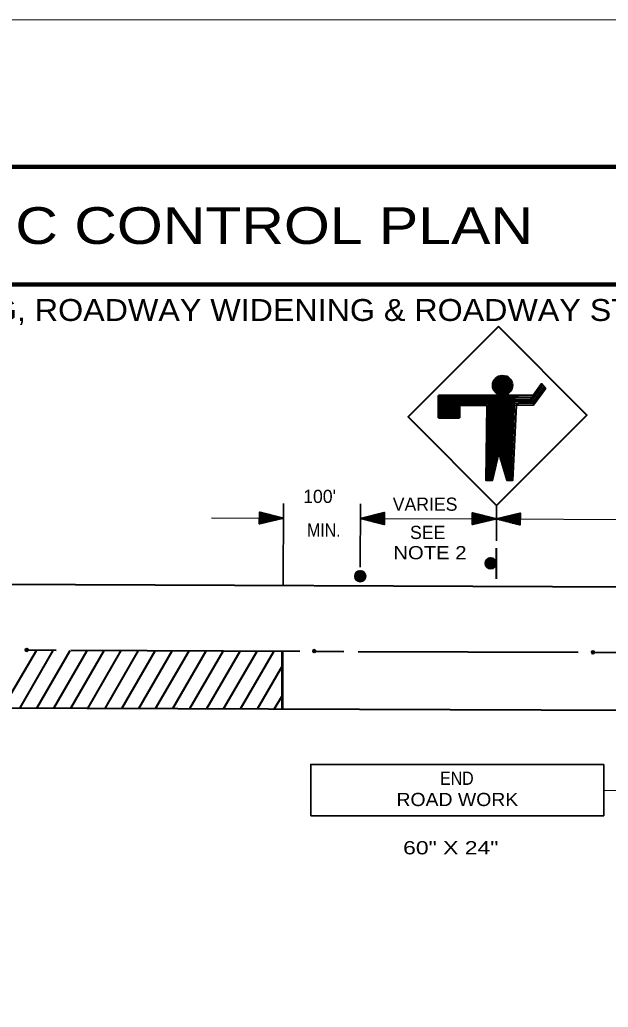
# Model space of a CAD drawing. Extents: x 1.859 to 2.776, y -0.604 to 0.105.
# Drawn here: x 2.2611 to 2.4693, y -0.2446 to 0.1048 of the extents above; entities that cross this region are included whole.
import ezdxf
from ezdxf.enums import TextEntityAlignment as Align

# ---------------------------------------------------------------- set-up
doc = ezdxf.new("R2010")
doc.units = 0
doc.header["$LTSCALE"] = 0.0021
doc.header["$PDMODE"] = 32
doc.header["$PDSIZE"] = 0.00105
for name, color, linetype, lineweight in [('1', 7, 'Continuous', 35), ('10', 7, 'Continuous', 35), ('2', 7, 'Continuous', 13), ('9', 7, 'Continuous', 25)]:
    doc.layers.add(name, color=color, linetype=linetype, lineweight=lineweight)

msp = doc.modelspace()

# ---------------------------------------------------------------- linework, layer by layer
at = {"layer": '1', "lineweight": 40}
for p, q in [((2.432, -0.02125), (2.428417, -0.024833)), ((2.43175, -0.021083), (2.4285, -0.02425)), ((2.432417, -0.02125), (2.4285, -0.025)), ((2.431167, -0.02125), (2.4285, -0.023833)), ((2.43275, -0.021333), (2.4285, -0.025583)), ((2.430667, -0.021333), (2.428583, -0.0235)), ((2.433, -0.021417), (2.428583, -0.025833)), ((2.433583, -0.021417), (2.428833, -0.026)), ((2.433833, -0.021667), (2.429, -0.026583)), ((2.434, -0.021833), (2.429167, -0.02675)), ((2.4345, -0.022), (2.4295, -0.026917)), ((2.434667, -0.022333), (2.429667, -0.02725)), ((2.43475, -0.022667), (2.43, -0.027417)), ((2.434917, -0.022917), (2.43025, -0.027667)), ((2.435, -0.023333), (2.430583, -0.02775)), ((2.435167, -0.023583), (2.430833, -0.028)), ((2.435167, -0.023917), (2.431167, -0.028083)), ((2.4355, -0.02425), (2.431583, -0.028083)), ((2.4355, -0.024667), (2.431917, -0.028083)), ((2.4355, -0.025), (2.432417, -0.028083)), ((2.435083, -0.02575), (2.433, -0.027833)), ((2.441333, -0.03025), (2.445583, -0.0245)), ((2.441833, -0.030667), (2.446083, -0.024917)), ((2.442417, -0.031), (2.446667, -0.02525)), ((2.416667, -0.028167), (2.416667, -0.036083)), ((2.416667, -0.02825), (2.432417, -0.02825)), ((2.416667, -0.028917), (2.432417, -0.028917)), ((2.416667, -0.029583), (2.432333, -0.029583)), ((2.416667, -0.030167), (2.432333, -0.030167)), ((2.416667, -0.030833), (2.43225, -0.030833)), ((2.427, -0.028083), (2.42675, -0.058083)), ((2.427667, -0.028083), (2.427417, -0.058083)), ((2.42825, -0.028083), (2.428, -0.058083)), ((2.428917, -0.028083), (2.428667, -0.056917)), ((2.429583, -0.028083), (2.429333, -0.053917)), ((2.43025, -0.028083), (2.430083, -0.050833)), ((2.430917, -0.028083), (2.43075, -0.049167)), ((2.430833, -0.049333), (2.431833, -0.028083)), ((2.4315, -0.028083), (2.431333, -0.051)), ((2.431333, -0.051), (2.432417, -0.028083)), ((2.431917, -0.052917), (2.433083, -0.028083)), ((2.43225, -0.030917), (2.442917, -0.03075)), ((2.432333, -0.029), (2.442917, -0.028833)), ((2.432333, -0.029667), (2.442917, -0.0295)), ((2.432333, -0.03025), (2.442917, -0.030083)), ((2.432417, -0.028333), (2.442833, -0.028167)), ((2.4325, -0.05475), (2.43375, -0.028083)), ((2.433083, -0.056667), (2.434417, -0.028083)), ((2.433667, -0.058), (2.435083, -0.028083)), ((2.43425, -0.058), (2.435667, -0.028083)), ((2.434917, -0.058083), (2.436333, -0.028083)), ((2.40925, -0.036083), (2.416667, -0.036083)), ((2.42975, -0.093), (2.42975, -0.082167)), ((1.929583, -0.093667), (2.726667, -0.09675)), ((2.255083, -0.138667), (2.267, -0.118333)), ((2.26125, -0.138667), (2.273, -0.118333)), ((2.263583, -0.118167), (2.274, -0.11825)), ((2.267167, -0.13875), (2.279, -0.118333)), ((2.273167, -0.13875), (2.285, -0.118417)), ((2.279167, -0.11825), (2.360167, -0.118583)), ((2.279167, -0.13875), (2.291, -0.118417)), ((2.285167, -0.138833), (2.297, -0.118417)), ((2.291333, -0.138833), (2.303083, -0.118417)), ((2.29725, -0.138833), (2.309083, -0.1185)), ((2.30325, -0.138833), (2.315083, -0.1185)), ((2.309167, -0.138917), (2.321083, -0.1185)), ((2.31525, -0.138917), (2.327083, -0.1185)), ((2.32125, -0.138917), (2.333083, -0.118583)), ((2.327333, -0.138917), (2.339083, -0.118583)), ((2.33325, -0.139), (2.345083, -0.118583)), ((2.33925, -0.139), (2.351083, -0.118667)), ((2.353917, -0.139083), (2.354, -0.118667)), ((2.354167, -0.139083), (2.35425, -0.118667)), ((2.365333, -0.118583), (2.37575, -0.118667)), ((2.380917, -0.118667), (2.45875, -0.119)), ((2.463917, -0.119), (2.474333, -0.119083)), ((2.34525, -0.139), (2.35425, -0.1235)), ((2.351167, -0.139083), (2.354167, -0.134)), ((1.929417, -0.137417), (2.7265, -0.1405))]:
    msp.add_line(p, q, dxfattribs=at)
at = {"layer": '1', "lineweight": 53}
for p, q in [((2.40925, -0.028167), (2.40925, -0.036083)), ((2.409917, -0.028167), (2.409917, -0.036083)), ((2.410583, -0.028167), (2.410583, -0.036083)), ((2.411167, -0.028167), (2.411167, -0.036083)), ((2.411833, -0.028167), (2.411833, -0.036083)), ((2.4125, -0.028167), (2.4125, -0.036083)), ((2.413167, -0.028167), (2.413167, -0.036083)), ((2.413833, -0.028167), (2.413833, -0.036083)), ((2.4145, -0.028167), (2.4145, -0.036083)), ((2.415083, -0.028167), (2.415083, -0.036083)), ((2.41575, -0.028167), (2.41575, -0.036083)), ((2.416417, -0.028167), (2.416417, -0.036083))]:
    msp.add_line(p, q, dxfattribs=at)
at = {"layer": '1'}
for p, q in [((2.354333, -0.095333), (2.354417, -0.066333)), ((2.381583, -0.088917), (2.381667, -0.0665)), ((2.42975, -0.079583), (2.42975, -0.067)), ((2.425833, -0.087417), (2.42775, -0.0855)), ((2.425833, -0.087167), (2.4275, -0.0855)), ((2.425833, -0.087583), (2.427917, -0.0855)), ((2.425833, -0.087833), (2.428167, -0.0855)), ((2.425833, -0.088083), (2.428333, -0.085583)), ((2.425917, -0.086833), (2.427083, -0.085583)), ((2.426, -0.088167), (2.4285, -0.085667)), ((2.426083, -0.088333), (2.428667, -0.08575)), ((2.426167, -0.088583), (2.428833, -0.085833)), ((2.42625, -0.08875), (2.429, -0.086)), ((2.426333, -0.088833), (2.429083, -0.086083)), ((2.426583, -0.089), (2.429333, -0.08625)), ((2.426667, -0.089083), (2.429417, -0.086333)), ((2.426833, -0.08925), (2.4295, -0.086583)), ((2.427083, -0.08925), (2.429583, -0.08675)), ((2.427333, -0.089333), (2.429667, -0.086917)), ((2.4275, -0.089333), (2.429667, -0.087167)), ((2.427667, -0.089333), (2.42975, -0.087333)), ((2.379667, -0.092), (2.381583, -0.090083)), ((2.379667, -0.09175), (2.381333, -0.090083)), ((2.379667, -0.092167), (2.38175, -0.090083)), ((2.379667, -0.092417), (2.382, -0.090083)), ((2.379667, -0.092667), (2.382167, -0.090167)), ((2.37975, -0.091417), (2.380917, -0.090167)), ((2.379833, -0.09275), (2.382333, -0.09025)), ((2.379917, -0.092917), (2.3825, -0.090333)), ((2.38, -0.093167), (2.382667, -0.090417)), ((2.380083, -0.093333), (2.382833, -0.090583)), ((2.380167, -0.093417), (2.382917, -0.090667)), ((2.380417, -0.093583), (2.383167, -0.090833)), ((2.427833, -0.089417), (2.429667, -0.087583)), ((2.428167, -0.089333), (2.429667, -0.087833)), ((2.428417, -0.089333), (2.429583, -0.088083)), ((2.3805, -0.093667), (2.38325, -0.090917)), ((2.380667, -0.093833), (2.383333, -0.091167)), ((2.380917, -0.093833), (2.383417, -0.091333)), ((2.381167, -0.093917), (2.3835, -0.0915)), ((2.381333, -0.093917), (2.3835, -0.09175)), ((2.3815, -0.093917), (2.383583, -0.091917)), ((2.381667, -0.094), (2.3835, -0.092167)), ((2.382, -0.093917), (2.3835, -0.092417)), ((2.38225, -0.093917), (2.383417, -0.092667)), ((2.467833, -0.176917), (2.467833, -0.158667)), ((2.364083, -0.176917), (2.467833, -0.176917))]:
    msp.add_line(p, q, dxfattribs=at)
at = {"layer": '1', "lineweight": 25}
for p, q in [((2.328917, -0.071417), (2.354417, -0.0715)), ((2.381667, -0.071667), (2.42975, -0.07175)), ((2.42975, -0.071833), (2.549083, -0.07225)), ((2.467833, -0.167833), (2.515917, -0.167917))]:
    msp.add_line(p, q, dxfattribs=at)
at = {"layer": '1', "lineweight": 100}
for points in [[(2.734083, 0.052833), (1.90075, 0.052833), (1.90075, -0.561833)], [(2.734083, 0.011167), (2.692417, 0.011167), (1.942417, 0.011167)]]:
    msp.add_lwpolyline(points, dxfattribs=at)
at = {"layer": '1', "lineweight": 40}
msp.add_lwpolyline([(2.4305, -0.00375), (2.3985, -0.035667), (2.42975, -0.067), (2.46175, -0.035083)], close=True, dxfattribs=at)
msp.add_lwpolyline([(2.416667, -0.0315), (2.426333, -0.0315), (2.426083, -0.058083), (2.428417, -0.058083), (2.430583, -0.048583), (2.4335, -0.058083), (2.435583, -0.058083), (2.436833, -0.0315), (2.442917, -0.031417), (2.447167, -0.025667), (2.44575, -0.024), (2.442833, -0.028167), (2.431917, -0.028083), (2.416667, -0.028167), (2.40925, -0.028167)], dxfattribs=at)
at = {"layer": '1'}
msp.add_lwpolyline([(2.364083, -0.176917), (2.364083, -0.158667), (2.467833, -0.158667)], dxfattribs=at)
at = {"layer": '1', "lineweight": 40}
msp.add_circle((2.431949, -0.024527), 0.003472, dxfattribs=at)
at = {"layer": '1'}
for centre in [(2.42775, -0.0875), (2.381583, -0.092083)]:
    msp.add_circle(centre, 0.001956, dxfattribs=at)
for p in [(2.263583, -0.118167), (2.365333, -0.118583), (2.463917, -0.119)]:
    msp.add_point(p, dxfattribs=at)
at = {"layer": '10'}
for p, q in [((2.346, -0.07025), (2.350333, -0.0705)), ((2.350667, -0.071083), (2.346, -0.070917)), ((2.350667, -0.07125), (2.346, -0.071083)), ((2.346, -0.07125), (2.350667, -0.071417)), ((2.350583, -0.071583), (2.346, -0.071417)), ((2.346, -0.0715), (2.354417, -0.0715)), ((2.390083, -0.071667), (2.381667, -0.071667)), ((2.390083, -0.071917), (2.385417, -0.07175)), ((2.385417, -0.071917), (2.390083, -0.072083)), ((2.385417, -0.072083), (2.390083, -0.07225)), ((2.3855, -0.071583), (2.390083, -0.07175)), ((2.390083, -0.072833), (2.38575, -0.072667)), ((2.421333, -0.070583), (2.425667, -0.07075)), ((2.426, -0.071333), (2.421333, -0.071167)), ((2.426, -0.0715), (2.421333, -0.071333)), ((2.421333, -0.0715), (2.426, -0.071667)), ((2.425917, -0.071833), (2.421333, -0.071667)), ((2.421333, -0.07175), (2.42975, -0.07175)), ((2.438167, -0.071833), (2.42975, -0.071833)), ((2.438167, -0.072083), (2.4335, -0.071917)), ((2.4335, -0.072083), (2.438167, -0.07225)), ((2.4335, -0.07225), (2.438167, -0.072417)), ((2.433583, -0.07175), (2.438167, -0.071917)), ((2.438167, -0.073083), (2.433833, -0.072833))]:
    msp.add_line(p, q, dxfattribs=at)
for points in [[(2.346, -0.073583), (2.346083, -0.069417), (2.354417, -0.0715)], [(2.390083, -0.069583), (2.390083, -0.07375), (2.381667, -0.071667)], [(2.390083, -0.069583), (2.381667, -0.071667), (2.390083, -0.069583)], [(2.421333, -0.073833), (2.421333, -0.069667), (2.42975, -0.07175)], [(2.438167, -0.06975), (2.438083, -0.073917), (2.42975, -0.071833)], [(2.438167, -0.06975), (2.42975, -0.071833), (2.438167, -0.06975)], [(2.346, -0.073583), (2.354417, -0.0715), (2.346, -0.073583)], [(2.421333, -0.073833), (2.42975, -0.07175), (2.421333, -0.073833)]]:
    msp.add_lwpolyline(points, dxfattribs=at)
for points in [[(2.354417, -0.0715), (2.346, -0.073583), (2.346083, -0.069417), (2.346, -0.073583)], [(2.381667, -0.071667), (2.390083, -0.069583), (2.390083, -0.07375), (2.390083, -0.069583)], [(2.42975, -0.07175), (2.421333, -0.073833), (2.421333, -0.069667), (2.421333, -0.073833)], [(2.42975, -0.071833), (2.438167, -0.06975), (2.438083, -0.073917), (2.438167, -0.06975)]]:
    msp.add_lwpolyline(points, close=True, dxfattribs=at)
at = {"layer": '2'}
msp.add_line((2.77575, 0.104833), (1.859083, 0.104833), dxfattribs=at)
at = {"layer": '9'}
for p, q in [((2.346583, -0.0695), (2.346083, -0.0695)), ((2.347333, -0.06975), (2.346083, -0.069667)), ((2.348083, -0.069917), (2.346083, -0.069833)), ((2.389, -0.069833), (2.390083, -0.069917)), ((2.389583, -0.069667), (2.390083, -0.06975)), ((2.421917, -0.06975), (2.421333, -0.06975)), ((2.348833, -0.070083), (2.346, -0.07)), ((2.349583, -0.07025), (2.346, -0.070083)), ((2.350667, -0.070667), (2.346, -0.070417)), ((2.350667, -0.070833), (2.346, -0.070583)), ((2.350667, -0.071), (2.346, -0.07075)), ((2.350583, -0.07175), (2.346, -0.0715)), ((2.350583, -0.071917), (2.346, -0.071667)), ((2.350583, -0.072083), (2.346, -0.071833)), ((2.350583, -0.07225), (2.346, -0.072)), ((2.350583, -0.072333), (2.346, -0.072167)), ((2.35025, -0.0725), (2.346, -0.072333)), ((2.34975, -0.072667), (2.346, -0.0725)), ((2.349167, -0.07275), (2.346, -0.072667)), ((2.348667, -0.072917), (2.346, -0.072833)), ((2.348083, -0.073083), (2.346, -0.072917)), ((2.347583, -0.073167), (2.346, -0.073083)), ((2.347, -0.073333), (2.346, -0.07325)), ((2.3535, -0.07175), (2.350583, -0.071583)), ((2.353, -0.071833), (2.350583, -0.07175)), ((2.352417, -0.072), (2.350583, -0.071917)), ((2.351917, -0.072083), (2.350583, -0.072083)), ((2.351333, -0.07225), (2.350583, -0.07225)), ((2.350833, -0.072417), (2.350583, -0.072333)), ((2.351083, -0.070667), (2.350667, -0.070667)), ((2.351833, -0.070833), (2.350667, -0.070833)), ((2.352667, -0.071083), (2.350667, -0.071)), ((2.353417, -0.07125), (2.350667, -0.071083)), ((2.354167, -0.071417), (2.350667, -0.07125)), ((2.354083, -0.071583), (2.350667, -0.071417)), ((2.381917, -0.07175), (2.385417, -0.071917)), ((2.382, -0.071583), (2.385417, -0.07175)), ((2.382583, -0.071417), (2.3855, -0.071583)), ((2.382667, -0.071917), (2.385417, -0.072083)), ((2.383083, -0.071333), (2.3855, -0.071417)), ((2.383417, -0.072083), (2.385417, -0.072167)), ((2.383667, -0.071167), (2.3855, -0.07125)), ((2.384167, -0.071083), (2.3855, -0.071083)), ((2.38425, -0.072333), (2.385417, -0.072333)), ((2.38475, -0.070917), (2.3855, -0.070917)), ((2.385, -0.0725), (2.385417, -0.0725)), ((2.38525, -0.07075), (2.3855, -0.07075)), ((2.385417, -0.072167), (2.390083, -0.072417)), ((2.385417, -0.072333), (2.390083, -0.072583)), ((2.385417, -0.0725), (2.390083, -0.07275)), ((2.3855, -0.07075), (2.390083, -0.071)), ((2.3855, -0.070917), (2.390083, -0.071167)), ((2.3855, -0.071083), (2.390083, -0.071333)), ((2.3855, -0.07125), (2.390083, -0.071417)), ((2.3855, -0.071417), (2.390083, -0.071583)), ((2.385833, -0.070667), (2.390083, -0.070833)), ((2.386333, -0.0705), (2.390083, -0.070667)), ((2.3865, -0.072917), (2.390083, -0.073)), ((2.386917, -0.070417), (2.390083, -0.0705)), ((2.38725, -0.073083), (2.390083, -0.073167)), ((2.387417, -0.07025), (2.390083, -0.070333)), ((2.388, -0.070083), (2.390083, -0.070167)), ((2.388, -0.07325), (2.390083, -0.073333)), ((2.3885, -0.07), (2.390083, -0.070083)), ((2.422667, -0.07), (2.421333, -0.069917)), ((2.423417, -0.070167), (2.421333, -0.070083)), ((2.424167, -0.070333), (2.421333, -0.07025)), ((2.424917, -0.0705), (2.421333, -0.070417)), ((2.426, -0.070917), (2.421333, -0.070667)), ((2.426, -0.071083), (2.421333, -0.070833)), ((2.426, -0.07125), (2.421333, -0.071)), ((2.425917, -0.072), (2.421333, -0.071833)), ((2.425917, -0.072167), (2.421333, -0.072)), ((2.425917, -0.072333), (2.421333, -0.072083)), ((2.425917, -0.0725), (2.421333, -0.07225)), ((2.425917, -0.072667), (2.421333, -0.072417)), ((2.425583, -0.07275), (2.421333, -0.072583)), ((2.425083, -0.072917), (2.421333, -0.07275)), ((2.4245, -0.073), (2.421333, -0.072917)), ((2.424, -0.073167), (2.421333, -0.073083)), ((2.423417, -0.073333), (2.421333, -0.07325)), ((2.422917, -0.073417), (2.421333, -0.073333)), ((2.428833, -0.072), (2.425917, -0.071833)), ((2.428333, -0.072083), (2.425917, -0.072)), ((2.42775, -0.07225), (2.425917, -0.072167)), ((2.42725, -0.072333), (2.425917, -0.072333)), ((2.426667, -0.0725), (2.425917, -0.0725)), ((2.426167, -0.072667), (2.425917, -0.072667)), ((2.426417, -0.070917), (2.426, -0.070917)), ((2.427167, -0.071083), (2.426, -0.071083)), ((2.428, -0.071333), (2.426, -0.07125)), ((2.42875, -0.0715), (2.426, -0.071333)), ((2.4295, -0.071667), (2.426, -0.0715)), ((2.429417, -0.071833), (2.426, -0.071667)), ((2.43, -0.071917), (2.4335, -0.072083)), ((2.430083, -0.07175), (2.4335, -0.071917)), ((2.430667, -0.071583), (2.433583, -0.07175)), ((2.43075, -0.072083), (2.4335, -0.07225)), ((2.431167, -0.0715), (2.433583, -0.071583)), ((2.4315, -0.07225), (2.4335, -0.072333)), ((2.43175, -0.071333), (2.433583, -0.071417)), ((2.43225, -0.07125), (2.433583, -0.07125)), ((2.432333, -0.0725), (2.4335, -0.0725)), ((2.432833, -0.071083), (2.433583, -0.071083)), ((2.433083, -0.072667), (2.4335, -0.072667)), ((2.433333, -0.070917), (2.433583, -0.071)), ((2.4335, -0.072333), (2.438167, -0.072583)), ((2.4335, -0.0725), (2.438167, -0.07275)), ((2.4335, -0.072667), (2.438167, -0.072917)), ((2.433583, -0.071), (2.438167, -0.071167)), ((2.433583, -0.071083), (2.438167, -0.071333)), ((2.433583, -0.07125), (2.438167, -0.0715)), ((2.433583, -0.071417), (2.438167, -0.071667)), ((2.433583, -0.071583), (2.438167, -0.071833)), ((2.433917, -0.070833), (2.438167, -0.071)), ((2.434417, -0.070667), (2.438167, -0.070833)), ((2.434583, -0.073083), (2.438167, -0.07325)), ((2.435, -0.070583), (2.438167, -0.070667)), ((2.435333, -0.07325), (2.438167, -0.073333)), ((2.4355, -0.070417), (2.438167, -0.0705)), ((2.436083, -0.07025), (2.438167, -0.070417)), ((2.436583, -0.070167), (2.438167, -0.07025)), ((2.437167, -0.07), (2.438167, -0.070083)), ((2.437667, -0.069917), (2.438167, -0.069917)), ((2.3465, -0.073417), (2.346, -0.073417)), ((2.38875, -0.073417), (2.390083, -0.0735)), ((2.3895, -0.073667), (2.390083, -0.073667)), ((2.422417, -0.073583), (2.421333, -0.0735)), ((2.421833, -0.07375), (2.421333, -0.073667)), ((2.436083, -0.073417), (2.438083, -0.0735)), ((2.436833, -0.073667), (2.438083, -0.073667)), ((2.437583, -0.073833), (2.438083, -0.073833))]:
    msp.add_line(p, q, dxfattribs=at)
at = {"layer": '9', "lineweight": 40}
for points in [[(2.354417, -0.0715), (2.346, -0.073583), (2.346083, -0.069417)], [(2.381667, -0.071667), (2.390083, -0.069583), (2.390083, -0.07375)], [(2.42975, -0.07175), (2.421333, -0.073833), (2.421333, -0.069667)], [(2.42975, -0.071833), (2.438167, -0.06975), (2.438083, -0.073917)]]:
    msp.add_lwpolyline(points, close=True, dxfattribs=at)

# ---------------------------------------------------------------- texts
at = {"layer": '1'}
for s, height, width, p in [('TRAFFIC CONTROL PLAN ', 0.013, 1.2, (2.317542, 0.0255)), ('BITUMINOUS RESURFACING, ROADWAY WIDENING & ROADWAY STABILIZING', 0.00775, 1.1, (2.317458, -0.00175)), ('MIN.', 0.004666, 0.9, (2.368708, -0.078083)), ('NOTE 2', 0.004666, 1.15, (2.40625, -0.086083)), ('END', 0.004666, 0.9, (2.415792, -0.165917)), ('ROAD WORK', 0.004666, 1.1, (2.415958, -0.173417)), ('60" X 24"', 0.004666, 1.3, (2.413625, -0.1905))]:
    msp.add_text(s, height=height, dxfattribs=dict(at, width=width)).set_placement(p, align=Align.CENTER)
for s, p in [("100'", (2.367208, -0.066167)), ('VARIES', (2.404542, -0.068917)), ('SEE', (2.405458, -0.078917))]:
    msp.add_text(s, height=0.004666, dxfattribs=at).set_placement(p, align=Align.CENTER)

doc.saveas('drawing.dxf')
